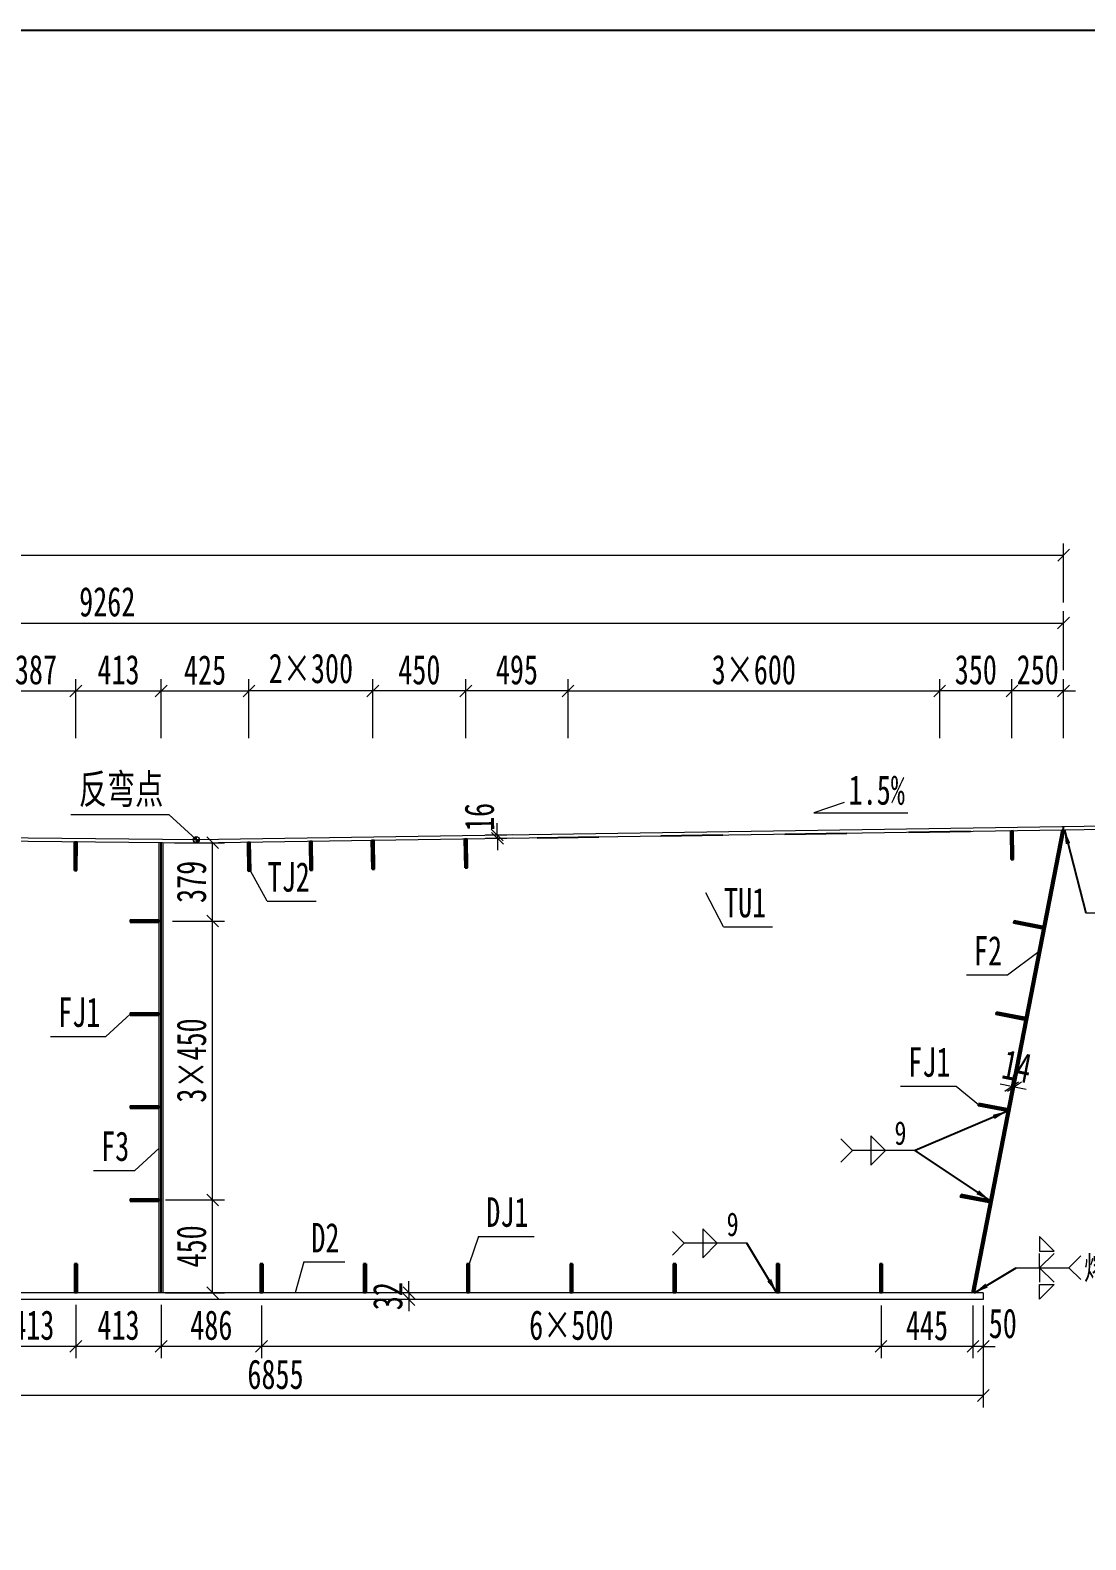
# Model space of a CAD drawing. Header units: millimetres. Extents: x 44597 to 300567, y -113054 to 73044.
# Drawn here: x 168887 to 173999, y -94783 to -87474 of the extents above; entities that cross this region are included whole.
import ezdxf
from ezdxf.enums import TextEntityAlignment as Align

# ---------------------------------------------------------------- set-up
doc = ezdxf.new("R2010")
doc.units = ezdxf.units.MM
doc.layers.get('Defpoints').update_dxf_attribs({"color": 8})
for name, color, linetype, lineweight in [('Dim', 4, 'Continuous', 15), ('文字', 7, 'Continuous', 15), ('细实线', 4, 'Continuous', 15), ('钢板粗线', 1, 'Continuous', 25), ('钢板细线', 6, 'Continuous', 15)]:
    doc.layers.add(name, color=color, linetype=linetype, lineweight=lineweight)
doc.layers.add('Text', color=4, linetype='Continuous')
doc.styles.add('111', font='', dxfattribs={"width": 0.7})
doc.styles.add('BM_Dim', font='', dxfattribs={"width": 0.85})
doc.styles.add('SMEDI', font='', dxfattribs={"width": 0.75})
doc.styles.get("Standard").update_dxf_attribs({"font": ''})
doc.styles.get('111').set_extended_font_data('仿宋_GB2312')
doc.styles.get('BM_Dim').set_extended_font_data('仿宋_GB2312')
doc.styles.get('SMEDI').set_extended_font_data('仿宋_GB2312')
doc.styles.get('Standard').set_extended_font_data('仿宋_GB2312')
doc.dimstyles.new('200', dxfattribs={"dimscale": 0, "dimtxt": 2.5, "dimasz": 1, "dimexe": 1, "dimexo": 1, "dimgap": 0.6, "dimtad": 1, "dimdec": 0, "dimdsep": 46, "dimtxsty": '111', "dimblk": 'OBLIQUE', "dimcen": 0, "dimclrd": 4, "dimclre": 4, "dimclrt": 4, "dimadec": 1, "dimazin": 2, "dimtfac": 1, "dimtdec": 0, "dimtix": 1, "dimtmove": 2, "dimatfit": 3, "dimfxl": 4, "dimfxlon": 1, "dimtolj": 1, "dimlwd": -1, "dimlwe": -1, "dimarcsym": 0})
doc.dimstyles.new('MSteel_1.0_1.0', dxfattribs={"dimtxt": 3, "dimasz": 1.2, "dimexe": 1, "dimexo": 1, "dimgap": 1, "dimtad": 3, "dimtoh": 1, "dimdec": 0, "dimzin": 0, "dimdsep": 46, "dimtxsty": 'Standard', "dimblk": 'ARCHTICK', "dimcen": 0.09, "dimclrd": 3, "dimclre": 3, "dimadec": 0, "dimazin": 0, "dimtfac": 1, "dimtdec": 4, "dimtofl": 0, "dimtmove": 0, "dimatfit": 3, "dimfxl": 1, "dimtolj": 1, "dimtzin": 0, "dimarcsym": 0})

# ---------------------------------------------------------------- blocks, each defined once
blk = doc.blocks.new('12-140加劲 无过焊孔')
at = {"layer": 'Defpoints'}
blk.add_line((38946.6, 32076.7), (38946.6, 32216.7), dxfattribs=at)
at = {"layer": '钢板粗线', "color": 7}
for p, q in [((38940.6, 32076.7), (38940.6, 32216.7)), ((38940.6, 32216.7), (38952.6, 32216.7)), ((38952.6, 32076.7), (38952.6, 32216.7)), ((38940.6, 32076.7), (38952.6, 32076.7))]:
    blk.add_line(p, q, dxfattribs=at)
blk = doc.blocks.new('14-160加劲 无过焊孔')
at = {"layer": 'Defpoints'}
blk.add_line((38609.4, 32076.7), (38609.4, 32216.7), dxfattribs=at)
at = {"layer": '钢板粗线', "color": 7}
for p, q in [((38603.4, 32076.7), (38603.4, 32216.7)), ((38603.4, 32216.7), (38615.4, 32216.7)), ((38615.4, 32076.7), (38615.4, 32216.7)), ((38603.4, 32076.7), (38615.4, 32076.7))]:
    blk.add_line(p, q, dxfattribs=at)
blk = doc.blocks.new('U型肋2')
at = {"layer": 'Defpoints'}
blk.add_line((89516.8, -40634.7), (89816.8, -40634.7), dxfattribs=at)
blk = doc.blocks.new('_Oblique')
at = {"color": 0, "linetype": 'ByBlock', "lineweight": -2}
blk.add_line((-0.5, -0.5), (0.5, 0.5), dxfattribs=at)
blk = doc.blocks.new('*D3170')
at = {"layer": 'Defpoints', "color": 0, "transparency": 16777216}
for p in [(173641.1, -90673), (173641.1, -91349.4), (173890.8, -91329.7)]:
    blk.add_point(p, dxfattribs=at)
at = {"layer": '细实线', "color": 4, "transparency": 16777216}
for p, q in [((173641.1, -90901.6), (173641.1, -90615.9)), ((173890.8, -90901.6), (173890.8, -90615.9)), ((173641.1, -90673), (173583.9, -90673)), ((173890.8, -90673), (173641.1, -90673)), ((173890.8, -90673), (173948, -90673))]:
    blk.add_line(p, q, dxfattribs=at)
at = {"layer": '细实线', "color": 4, "transparency": 16777216, "xscale": 57.14285714285715, "yscale": 57.14285714285715, "zscale": 57.14285714285715}
blk.add_blockref('_Oblique', (173641.1, -90673), dxfattribs=at)
at = {"layer": '细实线', "color": 4, "transparency": 16777216, "xscale": 57.14285714285715, "yscale": 57.14285714285715, "zscale": 57.14285714285715, "rotation": 180}
blk.add_blockref('_Oblique', (173890.8, -90673), dxfattribs=at)
at = {"layer": '细实线', "color": 4, "transparency": 16777216, "insert": (173765.9, -90570.8), "char_height": 142.86, "attachment_point": 5, "style": '111'}
blk.add_mtext('\\A1;250', dxfattribs=at)
blk = doc.blocks.new('*D3173')
at = {"layer": 'Defpoints', "color": 0, "transparency": 16777216}
for p in [(173291.1, -90673), (173291.1, -91181), (171491.2, -91381.7)]:
    blk.add_point(p, dxfattribs=at)
at = {"layer": '细实线', "color": 4, "transparency": 16777216}
for p, q in [((171491.2, -90901.6), (171491.2, -90615.9)), ((173291.1, -90901.6), (173291.1, -90615.9)), ((171491.2, -90673), (173291.1, -90673))]:
    blk.add_line(p, q, dxfattribs=at)
at = {"layer": '细实线', "color": 4, "transparency": 16777216, "xscale": 57.14285714285715, "yscale": 57.14285714285715, "zscale": 57.14285714285715, "rotation": 180}
blk.add_blockref('_Oblique', (171491.2, -90673), dxfattribs=at)
at = {"layer": '细实线', "color": 4, "transparency": 16777216, "xscale": 57.14285714285715, "yscale": 57.14285714285715, "zscale": 57.14285714285715}
blk.add_blockref('_Oblique', (173291.1, -90673), dxfattribs=at)
at = {"layer": '细实线', "color": 4, "transparency": 16777216, "insert": (172391.1, -90570.8), "char_height": 142.86, "attachment_point": 5, "style": '111'}
blk.add_mtext('\\A1;3×600', dxfattribs=at)
blk = doc.blocks.new('*D3175')
at = {"layer": 'Defpoints', "color": 0, "transparency": 16777216}
for p in [(173291.1, -90673), (173291.1, -91354.7), (173641.1, -91329.7)]:
    blk.add_point(p, dxfattribs=at)
at = {"layer": '细实线', "color": 4, "transparency": 16777216}
for p, q in [((173291.1, -90901.6), (173291.1, -90615.9)), ((173641.1, -90901.6), (173641.1, -90615.9)), ((173641.1, -90673), (173291.1, -90673))]:
    blk.add_line(p, q, dxfattribs=at)
at = {"layer": '细实线', "color": 4, "transparency": 16777216, "xscale": 57.14285714285715, "yscale": 57.14285714285715, "zscale": 57.14285714285715, "rotation": 180}
blk.add_blockref('_Oblique', (173291.1, -90673), dxfattribs=at)
at = {"layer": '细实线', "color": 4, "transparency": 16777216, "xscale": 57.14285714285715, "yscale": 57.14285714285715, "zscale": 57.14285714285715}
blk.add_blockref('_Oblique', (173641.1, -90673), dxfattribs=at)
at = {"layer": '细实线', "color": 4, "transparency": 16777216, "insert": (173466.1, -90570.8), "char_height": 142.86, "attachment_point": 5, "style": '111'}
blk.add_mtext('\\A1;350', dxfattribs=at)
blk = doc.blocks.new('*D3176')
at = {"layer": 'Defpoints', "color": 0, "transparency": 16777216}
for p in [(173891.1, -90015.6), (161716.6, -90430), (173891.1, -91329.7)]:
    blk.add_point(p, dxfattribs=at)
at = {"layer": '细实线', "color": 4, "transparency": 16777216}
for p, q in [((161716.6, -90244.2), (161716.6, -89958.5)), ((173891.1, -90244.2), (173891.1, -89958.5)), ((161716.6, -90015.6), (173891.1, -90015.6))]:
    blk.add_line(p, q, dxfattribs=at)
at = {"layer": '细实线', "color": 4, "transparency": 16777216, "xscale": 57.14285714285715, "yscale": 57.14285714285715, "zscale": 57.14285714285715, "rotation": 180}
blk.add_blockref('_Oblique', (161716.6, -90015.6), dxfattribs=at)
at = {"layer": '细实线', "color": 4, "transparency": 16777216, "xscale": 57.14285714285715, "yscale": 57.14285714285715, "zscale": 57.14285714285715}
blk.add_blockref('_Oblique', (173891.1, -90015.6), dxfattribs=at)
at = {"layer": '细实线', "color": 4, "transparency": 16777216, "insert": (167803.8, -89915), "char_height": 142.86, "attachment_point": 5, "style": '111'}
blk.add_mtext('\\A1;12174', dxfattribs=at)
blk = doc.blocks.new('*D3177')
at = {"layer": 'Defpoints', "color": 0, "transparency": 16777216}
for p in [(173891, -90344.3), (164628.8, -90713.6), (173891, -91329.7)]:
    blk.add_point(p, dxfattribs=at)
at = {"layer": '细实线', "color": 4, "transparency": 16777216}
for p, q in [((164628.8, -90572.9), (164628.8, -90287.2)), ((173891, -90572.9), (173891, -90287.2)), ((164628.8, -90344.3), (173891, -90344.3))]:
    blk.add_line(p, q, dxfattribs=at)
at = {"layer": '细实线', "color": 4, "transparency": 16777216, "xscale": 57.14285714285715, "yscale": 57.14285714285715, "zscale": 57.14285714285715, "rotation": 180}
blk.add_blockref('_Oblique', (164628.8, -90344.3), dxfattribs=at)
at = {"layer": '细实线', "color": 4, "transparency": 16777216, "xscale": 57.14285714285715, "yscale": 57.14285714285715, "zscale": 57.14285714285715}
blk.add_blockref('_Oblique', (173891, -90344.3), dxfattribs=at)
at = {"layer": '细实线', "color": 4, "transparency": 16777216, "insert": (169259.9, -90242.1), "char_height": 142.86, "attachment_point": 5, "style": '111'}
blk.add_mtext('\\A1;9262', dxfattribs=at)
blk = doc.blocks.new('*D3178')
at = {"layer": 'Defpoints', "color": 0, "transparency": 16777216}
for p in [(170721.1, -93619.2), (170861.1, -93587.2), (170861.1, -93619.2)]:
    blk.add_point(p, dxfattribs=at)
at = {"layer": '细实线', "color": 4, "transparency": 16777216}
for p, q in [((170721.1, -93587.2), (170721.1, -93530.1)), ((170804, -93587.2), (170663.9, -93587.2)), ((170804, -93619.2), (170663.9, -93619.2)), ((170721.1, -93587.2), (170721.1, -93619.2)), ((170721.1, -93619.2), (170721.1, -93676.3))]:
    blk.add_line(p, q, dxfattribs=at)
at = {"layer": '细实线', "color": 4, "transparency": 16777216, "xscale": 57.14285714285715, "yscale": 57.14285714285715, "zscale": 57.14285714285715}
for p, rotation in [((170721.1, -93587.2), 270), ((170721.1, -93619.2), 90)]:
    blk.add_blockref('_Oblique', p, dxfattribs=dict(at, rotation=rotation))
at = {"layer": '细实线', "color": 4, "transparency": 16777216, "insert": (170618.8, -93603.2), "char_height": 142.86, "attachment_point": 5, "rotation": 90, "style": '111'}
blk.add_mtext('\\A1;32', dxfattribs=at)
blk = doc.blocks.new('*D3179')
at = {"layer": 'Defpoints', "color": 0, "transparency": 16777216}
for p in [(173007.2, -93591.2), (173452.2, -93591.2), (173007.2, -93846.4)]:
    blk.add_point(p, dxfattribs=at)
at = {"layer": '细实线', "color": 4, "transparency": 16777216}
for p, q in [((173007.2, -93648.3), (173007.2, -93903.5)), ((173452.2, -93648.3), (173452.2, -93903.5)), ((173452.2, -93846.4), (173007.2, -93846.4))]:
    blk.add_line(p, q, dxfattribs=at)
at = {"layer": '细实线', "color": 4, "transparency": 16777216, "xscale": 57.14285714285715, "yscale": 57.14285714285715, "zscale": 57.14285714285715, "rotation": 180}
blk.add_blockref('_Oblique', (173007.2, -93846.4), dxfattribs=at)
at = {"layer": '细实线', "color": 4, "transparency": 16777216, "xscale": 57.14285714285715, "yscale": 57.14285714285715, "zscale": 57.14285714285715}
blk.add_blockref('_Oblique', (173452.2, -93846.4), dxfattribs=at)
at = {"layer": '细实线', "color": 4, "transparency": 16777216, "insert": (173229.7, -93745.7), "char_height": 142.86, "attachment_point": 5, "style": '111'}
blk.add_mtext('\\A1;445', dxfattribs=at)
blk = doc.blocks.new('*D3180')
at = {"layer": 'Defpoints', "color": 0, "transparency": 16777216}
for p in [(170007.2, -93591.2), (173007.2, -93591.2), (170007.2, -93846.4)]:
    blk.add_point(p, dxfattribs=at)
at = {"layer": '细实线', "color": 4, "transparency": 16777216}
for p, q in [((170007.2, -93648.3), (170007.2, -93903.5)), ((173007.2, -93648.3), (173007.2, -93903.5)), ((173007.2, -93846.4), (170007.2, -93846.4))]:
    blk.add_line(p, q, dxfattribs=at)
at = {"layer": '细实线', "color": 4, "transparency": 16777216, "xscale": 57.14285714285715, "yscale": 57.14285714285715, "zscale": 57.14285714285715, "rotation": 180}
blk.add_blockref('_Oblique', (170007.2, -93846.4), dxfattribs=at)
at = {"layer": '细实线', "color": 4, "transparency": 16777216, "xscale": 57.14285714285715, "yscale": 57.14285714285715, "zscale": 57.14285714285715}
blk.add_blockref('_Oblique', (173007.2, -93846.4), dxfattribs=at)
at = {"layer": '细实线', "color": 4, "transparency": 16777216, "insert": (171507.2, -93744.1), "char_height": 142.86, "attachment_point": 5, "style": '111'}
blk.add_mtext('\\A1;6×500', dxfattribs=at)
blk = doc.blocks.new('*D3181')
at = {"layer": 'Defpoints', "color": 0, "transparency": 16777216}
for p in [(169520.8, -93587.2), (170007.2, -93591.2), (169520.8, -93846.4)]:
    blk.add_point(p, dxfattribs=at)
at = {"layer": '细实线', "color": 4, "transparency": 16777216}
for p, q in [((169520.8, -93644.3), (169520.8, -93903.5)), ((170007.2, -93648.3), (170007.2, -93903.5)), ((170007.2, -93846.4), (169520.8, -93846.4))]:
    blk.add_line(p, q, dxfattribs=at)
at = {"layer": '细实线', "color": 4, "transparency": 16777216, "xscale": 57.14285714285715, "yscale": 57.14285714285715, "zscale": 57.14285714285715, "rotation": 180}
blk.add_blockref('_Oblique', (169520.8, -93846.4), dxfattribs=at)
at = {"layer": '细实线', "color": 4, "transparency": 16777216, "xscale": 57.14285714285715, "yscale": 57.14285714285715, "zscale": 57.14285714285715}
blk.add_blockref('_Oblique', (170007.2, -93846.4), dxfattribs=at)
at = {"layer": '细实线', "color": 4, "transparency": 16777216, "insert": (169764, -93744.1), "char_height": 142.86, "attachment_point": 5, "style": '111'}
blk.add_mtext('\\A1;486', dxfattribs=at)
blk = doc.blocks.new('*D3182')
at = {"layer": 'Defpoints', "color": 0, "transparency": 16777216}
for p in [(166646.9, -93450.8), (173502.2, -93825), (166646.9, -94084.2)]:
    blk.add_point(p, dxfattribs=at)
at = {"layer": '细实线', "color": 4, "transparency": 16777216}
for p, q in [((166646.9, -93855.6), (166646.9, -94141.4)), ((173502.2, -93882.2), (173502.2, -94141.4)), ((173502.2, -94084.2), (166646.9, -94084.2))]:
    blk.add_line(p, q, dxfattribs=at)
at = {"layer": '细实线', "color": 4, "transparency": 16777216, "xscale": 57.14285714285715, "yscale": 57.14285714285715, "zscale": 57.14285714285715, "rotation": 180}
blk.add_blockref('_Oblique', (166646.9, -94084.2), dxfattribs=at)
at = {"layer": '细实线', "color": 4, "transparency": 16777216, "xscale": 57.14285714285715, "yscale": 57.14285714285715, "zscale": 57.14285714285715}
blk.add_blockref('_Oblique', (173502.2, -94084.2), dxfattribs=at)
at = {"layer": '细实线', "color": 4, "transparency": 16777216, "insert": (170074.6, -93982), "char_height": 142.86, "attachment_point": 5, "style": '111'}
blk.add_mtext('\\A1;6855', dxfattribs=at)
blk = doc.blocks.new('*D3183')
at = {"layer": 'Defpoints', "color": 0, "transparency": 16777216}
for p in [(173452.2, -93591.2), (173502.2, -93591.2), (173452.2, -93846.4)]:
    blk.add_point(p, dxfattribs=at)
at = {"layer": '细实线', "color": 4, "transparency": 16777216}
for p, q in [((173452.2, -93648.3), (173452.2, -93903.5)), ((173502.2, -93648.3), (173502.2, -93903.5)), ((173452.2, -93846.4), (173395.1, -93846.4)), ((173502.2, -93846.4), (173452.2, -93846.4)), ((173502.2, -93846.4), (173559.4, -93846.4))]:
    blk.add_line(p, q, dxfattribs=at)
at = {"layer": '细实线', "color": 4, "transparency": 16777216, "xscale": 57.14285714285715, "yscale": 57.14285714285715, "zscale": 57.14285714285715}
blk.add_blockref('_Oblique', (173452.2, -93846.4), dxfattribs=at)
at = {"layer": '细实线', "color": 4, "transparency": 16777216, "xscale": 57.14285714285715, "yscale": 57.14285714285715, "zscale": 57.14285714285715, "rotation": 180}
blk.add_blockref('_Oblique', (173502.2, -93846.4), dxfattribs=at)
at = {"layer": '细实线', "color": 4, "transparency": 16777216, "insert": (173596.6, -93735.8), "char_height": 142.86, "attachment_point": 5, "style": '111'}
blk.add_mtext('\\A1;50', dxfattribs=at)
blk = doc.blocks.new('_ArchTick')
at = {"color": 0, "linetype": 'ByBlock', "const_width": 0.15}
blk.add_lwpolyline([(-0.5, -0.5), (0.5, 0.5)], dxfattribs=at)
blk = doc.blocks.new('全融透1')
at = {"layer": 'Dim'}
blk.add_line((0, 0), (4.48, 0), dxfattribs=at)
for points in [[(2, 2.65), (2, 1.41), (3.23, 1.41)], [(2, -2.65), (2, -1.41), (3.23, -1.41)]]:
    blk.add_lwpolyline(points, close=True, dxfattribs=at)
for points in [[(3.23, 1.21), (2, 0), (2, 1.21)], [(3.23, -1.21), (2, 0), (2, -1.21)], [(5.48, 1), (4.48, 0), (5.48, -1)]]:
    blk.add_lwpolyline(points, dxfattribs=at)
at = {"layer": 'Text', "style": 'SMEDI', "width": 0.75}
blk.add_text('熔透', height=2, dxfattribs=at).set_placement((5.77, 0), align=Align.MIDDLE_LEFT)
blk = doc.blocks.new('角焊缝1')
at = {"layer": 'Dim'}
blk.add_line((-3101.17, 370.22), (-3106.48, 370.22), dxfattribs=at)
blk.add_lwpolyline([(-3107.48, 369.22), (-3106.48, 370.22), (-3107.48, 371.22)], dxfattribs=at)
blk.add_lwpolyline([(-3104.91, 371.45), (-3104.91, 368.99), (-3103.68, 370.22)], close=True, dxfattribs=at)
blk = doc.blocks.new('*D3186')
at = {"layer": 'Defpoints', "color": 0, "transparency": 16777216}
for p in [(173653.2, -92590.3), (173633.7, -92617.2), (173647.4, -92619.9)]:
    blk.add_point(p, dxfattribs=at)
at = {"layer": '细实线', "color": 4, "transparency": 16777216}
for p, q in [((173639.4, -92587.6), (173583.3, -92576.7)), ((173639.4, -92587.6), (173650.3, -92531.5)), ((173639.4, -92587.6), (173653.2, -92590.3)), ((173653.2, -92590.3), (173664.1, -92534.2)), ((173653.2, -92590.3), (173709.2, -92601.2))]:
    blk.add_line(p, q, dxfattribs=at)
at = {"layer": '细实线', "color": 4, "transparency": 16777216, "xscale": 57.14285714285715, "yscale": 57.14285714285715, "zscale": 57.14285714285715}
for p, rotation in [((173639.4, -92587.6), 349.0000000000377), ((173653.2, -92590.3), 169.0000000000377)]:
    blk.add_blockref('_Oblique', p, dxfattribs=dict(at, rotation=rotation))
at = {"layer": '细实线', "color": 4, "transparency": 16777216, "insert": (173665.5, -92490.1), "char_height": 142.86, "attachment_point": 5, "rotation": 349, "style": '111'}
blk.add_mtext('\\A1;14', dxfattribs=at)
blk = doc.blocks.new('*D3187')
at = {"layer": 'Defpoints', "color": 0, "transparency": 16777216}
for p in [(170996.2, -90673), (170996.2, -91389), (171491.2, -91381.7)]:
    blk.add_point(p, dxfattribs=at)
at = {"layer": '细实线', "color": 4, "transparency": 16777216}
for p, q in [((170996.2, -90901.6), (170996.2, -90615.9)), ((171491.2, -90901.6), (171491.2, -90615.9)), ((171491.2, -90673), (170996.2, -90673))]:
    blk.add_line(p, q, dxfattribs=at)
at = {"layer": '细实线', "color": 4, "transparency": 16777216, "xscale": 57.14285714285715, "yscale": 57.14285714285715, "zscale": 57.14285714285715, "rotation": 180}
blk.add_blockref('_Oblique', (170996.2, -90673), dxfattribs=at)
at = {"layer": '细实线', "color": 4, "transparency": 16777216, "xscale": 57.14285714285715, "yscale": 57.14285714285715, "zscale": 57.14285714285715}
blk.add_blockref('_Oblique', (171491.2, -90673), dxfattribs=at)
at = {"layer": '细实线', "color": 4, "transparency": 16777216, "insert": (171243.7, -90570.8), "char_height": 142.86, "attachment_point": 5, "style": '111'}
blk.add_mtext('\\A1;495', dxfattribs=at)
blk = doc.blocks.new('*D3188')
at = {"layer": 'Defpoints', "color": 0, "transparency": 16777216}
for p in [(170546.2, -90673), (170546.2, -91395.8), (170996.2, -91381.7)]:
    blk.add_point(p, dxfattribs=at)
at = {"layer": '细实线', "color": 4, "transparency": 16777216}
for p, q in [((170546.2, -90901.6), (170546.2, -90615.9)), ((170996.2, -90901.6), (170996.2, -90615.9)), ((170996.2, -90673), (170546.2, -90673))]:
    blk.add_line(p, q, dxfattribs=at)
at = {"layer": '细实线', "color": 4, "transparency": 16777216, "xscale": 57.14285714285715, "yscale": 57.14285714285715, "zscale": 57.14285714285715, "rotation": 180}
blk.add_blockref('_Oblique', (170546.2, -90673), dxfattribs=at)
at = {"layer": '细实线', "color": 4, "transparency": 16777216, "xscale": 57.14285714285715, "yscale": 57.14285714285715, "zscale": 57.14285714285715}
blk.add_blockref('_Oblique', (170996.2, -90673), dxfattribs=at)
at = {"layer": '细实线', "color": 4, "transparency": 16777216, "insert": (170771.2, -90570.8), "char_height": 142.86, "attachment_point": 5, "style": '111'}
blk.add_mtext('\\A1;450', dxfattribs=at)
blk = doc.blocks.new('*D3189')
at = {"layer": 'Defpoints', "color": 0, "transparency": 16777216}
for p in [(169946.2, -90673), (169946.2, -91404.8), (170546.2, -91381.7)]:
    blk.add_point(p, dxfattribs=at)
at = {"layer": '细实线', "color": 4, "transparency": 16777216}
for p, q in [((169946.2, -90901.6), (169946.2, -90615.9)), ((170546.2, -90901.6), (170546.2, -90615.9)), ((170546.2, -90673), (169946.2, -90673))]:
    blk.add_line(p, q, dxfattribs=at)
at = {"layer": '细实线', "color": 4, "transparency": 16777216, "xscale": 57.14285714285715, "yscale": 57.14285714285715, "zscale": 57.14285714285715, "rotation": 180}
blk.add_blockref('_Oblique', (169946.2, -90673), dxfattribs=at)
at = {"layer": '细实线', "color": 4, "transparency": 16777216, "xscale": 57.14285714285715, "yscale": 57.14285714285715, "zscale": 57.14285714285715}
blk.add_blockref('_Oblique', (170546.2, -90673), dxfattribs=at)
at = {"layer": '细实线', "color": 4, "transparency": 16777216, "insert": (170246.2, -90564.9), "char_height": 142.86, "attachment_point": 5, "style": '111'}
blk.add_mtext('\\A1;2×300', dxfattribs=at)
blk = doc.blocks.new('...')
at = {"layer": '细实线'}
h = blk.add_hatch(color=256, dxfattribs=at)
h.dxf.hatch_style = 1
h.paths.add_polyline_path([(-15.3, 0, -0.414214), (0, 15.3), (0, 0)])
h.paths.add_polyline_path([(0, -15.3), (0, 0), (15.3, 0, -0.414214)])
for p, q in [((0, 15.3), (0, -15.3)), ((-15.3, 0), (15.3, 0))]:
    blk.add_line(p, q, dxfattribs=at)
blk.add_circle((0, 0), 15.3, dxfattribs=at)
blk = doc.blocks.new('*D3191')
at = {"layer": 'Defpoints', "color": 0, "transparency": 16777216}
for p in [(171149, -91386.8), (171280.1, -91368.9), (171280.3, -91384.9)]:
    blk.add_point(p, dxfattribs=at)
at = {"layer": '细实线', "color": 4, "transparency": 16777216}
for p, q in [((171148.7, -91370.8), (171147.9, -91313.7)), ((171222.9, -91369.7), (171091.6, -91371.7)), ((171223.2, -91385.7), (171091.9, -91387.7)), ((171148.7, -91370.8), (171149, -91386.8)), ((171149, -91386.8), (171149.8, -91444))]:
    blk.add_line(p, q, dxfattribs=at)
at = {"layer": '细实线', "color": 4, "transparency": 16777216, "xscale": 57.14285714285715, "yscale": 57.14285714285715, "zscale": 57.14285714285715}
for p, rotation in [((171148.7, -91370.8), 270.8593722436541), ((171149, -91386.8), 90.85937224365405)]:
    blk.add_blockref('_Oblique', p, dxfattribs=dict(at, rotation=rotation))
at = {"layer": '细实线', "color": 4, "transparency": 16777216, "insert": (171062.7, -91283.3), "char_height": 142.86, "attachment_point": 5, "rotation": 90.85937, "style": '111'}
blk.add_mtext('\\A1;16', dxfattribs=at)
blk = doc.blocks.new('*D3195')
at = {"layer": 'Defpoints', "color": 0, "transparency": 16777216}
for p in [(169495.5, -93137.2), (169770.3, -93137.2), (169459.1, -93587.2)]:
    blk.add_point(p, dxfattribs=at)
at = {"layer": '细实线', "color": 4, "transparency": 16777216}
for p, q in [((169552.7, -93137.2), (169827.5, -93137.2)), ((169770.3, -93587.2), (169770.3, -93137.2)), ((169541.8, -93587.2), (169827.5, -93587.2))]:
    blk.add_line(p, q, dxfattribs=at)
at = {"layer": '细实线', "color": 4, "transparency": 16777216, "xscale": 57.14285714285715, "yscale": 57.14285714285715, "zscale": 57.14285714285715}
for p, rotation in [((169770.3, -93137.2), 90), ((169770.3, -93587.2), 270)]:
    blk.add_blockref('_Oblique', p, dxfattribs=dict(at, rotation=rotation))
at = {"layer": '细实线', "color": 4, "transparency": 16777216, "insert": (169668.1, -93362.2), "char_height": 142.86, "attachment_point": 5, "rotation": 90, "style": '111'}
blk.add_mtext('\\A1;450', dxfattribs=at)
blk = doc.blocks.new('*D3196')
at = {"layer": 'Defpoints', "color": 0, "transparency": 16777216}
for p in [(169518.1, -91787.2), (169770.3, -91787.2), (169459.1, -93137.2)]:
    blk.add_point(p, dxfattribs=at)
at = {"layer": '细实线', "color": 4, "transparency": 16777216}
for p, q in [((169575.2, -91787.2), (169827.5, -91787.2)), ((169770.3, -93137.2), (169770.3, -91787.2)), ((169541.8, -93137.2), (169827.5, -93137.2))]:
    blk.add_line(p, q, dxfattribs=at)
at = {"layer": '细实线', "color": 4, "transparency": 16777216, "xscale": 57.14285714285715, "yscale": 57.14285714285715, "zscale": 57.14285714285715}
for p, rotation in [((169770.3, -91787.2), 90), ((169770.3, -93137.2), 270)]:
    blk.add_blockref('_Oblique', p, dxfattribs=dict(at, rotation=rotation))
at = {"layer": '细实线', "color": 4, "transparency": 16777216, "insert": (169668.1, -92462.2), "char_height": 142.86, "attachment_point": 5, "rotation": 90, "style": '111'}
blk.add_mtext('\\A1;3×450', dxfattribs=at)
blk = doc.blocks.new('*D3197')
at = {"layer": 'Defpoints', "color": 0, "transparency": 16777216}
for p in [(169528.1, -91407.8), (169770.3, -91407.8), (169518.1, -91787.2)]:
    blk.add_point(p, dxfattribs=at)
at = {"layer": '细实线', "color": 4, "transparency": 16777216}
for p, q in [((169585.2, -91407.8), (169827.5, -91407.8)), ((169770.3, -91787.2), (169770.3, -91407.8)), ((169575.2, -91787.2), (169827.5, -91787.2))]:
    blk.add_line(p, q, dxfattribs=at)
at = {"layer": '细实线', "color": 4, "transparency": 16777216, "xscale": 57.14285714285715, "yscale": 57.14285714285715, "zscale": 57.14285714285715}
for p, rotation in [((169770.3, -91407.8), 90), ((169770.3, -91787.2), 270)]:
    blk.add_blockref('_Oblique', p, dxfattribs=dict(at, rotation=rotation))
at = {"layer": '细实线', "color": 4, "transparency": 16777216, "insert": (169668.1, -91597.5), "char_height": 142.86, "attachment_point": 5, "rotation": 90, "style": '111'}
blk.add_mtext('\\A1;379', dxfattribs=at)
blk = doc.blocks.new('*D3208')
at = {"layer": 'Defpoints', "color": 0, "transparency": 16777216}
for p in [(169107.9, -90673), (168721.3, -91399), (169107.9, -91402.9)]:
    blk.add_point(p, dxfattribs=at)
at = {"layer": '细实线', "color": 4, "transparency": 16777216}
for p, q in [((168721.3, -90901.6), (168721.3, -90615.9)), ((169107.9, -90901.6), (169107.9, -90615.9)), ((168721.3, -90673), (169107.9, -90673))]:
    blk.add_line(p, q, dxfattribs=at)
at = {"layer": '细实线', "color": 4, "transparency": 16777216, "xscale": 57.14285714285715, "yscale": 57.14285714285715, "zscale": 57.14285714285715, "rotation": 180}
blk.add_blockref('_Oblique', (168721.3, -90673), dxfattribs=at)
at = {"layer": '细实线', "color": 4, "transparency": 16777216, "xscale": 57.14285714285715, "yscale": 57.14285714285715, "zscale": 57.14285714285715}
blk.add_blockref('_Oblique', (169107.9, -90673), dxfattribs=at)
at = {"layer": '细实线', "color": 4, "transparency": 16777216, "insert": (168914.6, -90570.8), "char_height": 142.86, "attachment_point": 5, "style": '111'}
blk.add_mtext('\\A1;387', dxfattribs=at)
blk = doc.blocks.new('*D3209')
at = {"layer": 'Defpoints', "color": 0, "transparency": 16777216}
for p in [(169520.8, -90673), (169107.9, -91399), (169520.8, -91410.5)]:
    blk.add_point(p, dxfattribs=at)
at = {"layer": '细实线', "color": 4, "transparency": 16777216}
for p, q in [((169107.9, -90901.6), (169107.9, -90615.9)), ((169520.8, -90901.6), (169520.8, -90615.9)), ((169107.9, -90673), (169520.8, -90673))]:
    blk.add_line(p, q, dxfattribs=at)
at = {"layer": '细实线', "color": 4, "transparency": 16777216, "xscale": 57.14285714285715, "yscale": 57.14285714285715, "zscale": 57.14285714285715, "rotation": 180}
blk.add_blockref('_Oblique', (169107.9, -90673), dxfattribs=at)
at = {"layer": '细实线', "color": 4, "transparency": 16777216, "xscale": 57.14285714285715, "yscale": 57.14285714285715, "zscale": 57.14285714285715}
blk.add_blockref('_Oblique', (169520.8, -90673), dxfattribs=at)
at = {"layer": '细实线', "color": 4, "transparency": 16777216, "insert": (169314.4, -90570.8), "char_height": 142.86, "attachment_point": 5, "style": '111'}
blk.add_mtext('\\A1;413', dxfattribs=at)
blk = doc.blocks.new('*D3210')
at = {"layer": 'Defpoints', "color": 0, "transparency": 16777216}
for p in [(169946.2, -90673), (169520.8, -91410.5), (169946.2, -91404.8)]:
    blk.add_point(p, dxfattribs=at)
at = {"layer": '细实线', "color": 4, "transparency": 16777216}
for p, q in [((169520.8, -90901.6), (169520.8, -90615.9)), ((169946.2, -90901.6), (169946.2, -90615.9)), ((169520.8, -90673), (169946.2, -90673))]:
    blk.add_line(p, q, dxfattribs=at)
at = {"layer": '细实线', "color": 4, "transparency": 16777216, "xscale": 57.14285714285715, "yscale": 57.14285714285715, "zscale": 57.14285714285715, "rotation": 180}
blk.add_blockref('_Oblique', (169520.8, -90673), dxfattribs=at)
at = {"layer": '细实线', "color": 4, "transparency": 16777216, "xscale": 57.14285714285715, "yscale": 57.14285714285715, "zscale": 57.14285714285715}
blk.add_blockref('_Oblique', (169946.2, -90673), dxfattribs=at)
at = {"layer": '细实线', "color": 4, "transparency": 16777216, "insert": (169733.5, -90572.3), "char_height": 142.86, "attachment_point": 5, "style": '111'}
blk.add_mtext('\\A1;425', dxfattribs=at)
blk = doc.blocks.new('*D3211')
at = {"layer": 'Defpoints', "color": 0, "transparency": 16777216}
for p in [(169107.9, -93587.2), (169520.8, -93591.2), (169107.9, -93846.4)]:
    blk.add_point(p, dxfattribs=at)
at = {"layer": '细实线', "color": 4, "transparency": 16777216}
for p, q in [((169107.9, -93644.3), (169107.9, -93903.5)), ((169520.8, -93648.3), (169520.8, -93903.5)), ((169520.8, -93846.4), (169107.9, -93846.4))]:
    blk.add_line(p, q, dxfattribs=at)
at = {"layer": '细实线', "color": 4, "transparency": 16777216, "xscale": 57.14285714285715, "yscale": 57.14285714285715, "zscale": 57.14285714285715, "rotation": 180}
blk.add_blockref('_Oblique', (169107.9, -93846.4), dxfattribs=at)
at = {"layer": '细实线', "color": 4, "transparency": 16777216, "xscale": 57.14285714285715, "yscale": 57.14285714285715, "zscale": 57.14285714285715}
blk.add_blockref('_Oblique', (169520.8, -93846.4), dxfattribs=at)
at = {"layer": '细实线', "color": 4, "transparency": 16777216, "insert": (169314.4, -93744.1), "char_height": 142.86, "attachment_point": 5, "style": '111'}
blk.add_mtext('\\A1;413', dxfattribs=at)
blk = doc.blocks.new('*D3212')
at = {"layer": 'Defpoints', "color": 0, "transparency": 16777216}
for p in [(168695.1, -93587.2), (169107.9, -93591.2), (168695.1, -93846.4)]:
    blk.add_point(p, dxfattribs=at)
at = {"layer": '细实线', "color": 4, "transparency": 16777216}
for p, q in [((168695.1, -93644.3), (168695.1, -93903.5)), ((169107.9, -93648.3), (169107.9, -93903.5)), ((169107.9, -93846.4), (168695.1, -93846.4))]:
    blk.add_line(p, q, dxfattribs=at)
at = {"layer": '细实线', "color": 4, "transparency": 16777216, "xscale": 57.14285714285715, "yscale": 57.14285714285715, "zscale": 57.14285714285715, "rotation": 180}
blk.add_blockref('_Oblique', (168695.1, -93846.4), dxfattribs=at)
at = {"layer": '细实线', "color": 4, "transparency": 16777216, "xscale": 57.14285714285715, "yscale": 57.14285714285715, "zscale": 57.14285714285715}
blk.add_blockref('_Oblique', (169107.9, -93846.4), dxfattribs=at)
at = {"layer": '细实线', "color": 4, "transparency": 16777216, "insert": (168901.5, -93744.1), "char_height": 142.86, "attachment_point": 5, "style": '111'}
blk.add_mtext('\\A1;413', dxfattribs=at)

msp = doc.modelspace()

# ---------------------------------------------------------------- linework, layer by layer
at = {"layer": 'Defpoints'}
for p, q in [((173891.1, -91329.7), (173452.2, -93587.2)), ((169520.8, -93587.2), (169520.8, -91407))]:
    msp.add_line(p, q, dxfattribs=at)
msp.add_lwpolyline([(157566.6, -87474.1), (179566.6, -87474.1), (179566.6, -102091.3), (157566.6, -102091.3)], close=True, dxfattribs=at)
at = {"layer": '细实线'}
for p, q in [((169083.7, -91271.5), (169558.4, -91271.5)), ((169558.4, -91271.5), (169691.1, -91392.7)), ((172828.8, -91213.3), (172681.5, -91263.1)), ((172681.5, -91263.1), (173136.2, -91263.1)), ((170033.9, -91690.7), (169953.4, -91544)), ((170033.9, -91690.7), (170271.8, -91690.7)), ((172243.9, -91815), (172158.5, -91650.4)), ((172243.9, -91815), (172481.8, -91815)), ((173619.7, -92048.1), (173765.7, -91937.9)), ((173420.2, -92048.1), (173619.7, -92048.1)), ((169253.1, -92345.5), (169370.8, -92237.2)), ((168984.3, -92345.5), (169253.1, -92345.5)), ((173101.4, -92586.9), (173370.2, -92586.9)), ((173370.2, -92586.9), (173479.7, -92675.7)), ((169393.1, -92994.4), (169510.8, -92886.1)), ((169193.5, -92994.4), (169393.1, -92994.4)), ((171057.8, -93313.5), (171013.2, -93447.2)), ((171057.8, -93313.5), (171326.6, -93313.5)), ((170211.4, -93437.4), (170169.7, -93587.2)), ((170211.4, -93437.4), (170410.9, -93437.4))]:
    msp.add_line(p, q, dxfattribs=at)
at = {"layer": '钢板细线'}
for p, q in [((173880.8, -91345.8), (173445.1, -93587.2)), ((173895.1, -91345.6), (173459.4, -93587.2)), ((173502.2, -93587.2), (166646.9, -93587.2)), ((173502.2, -93619.2), (166646.9, -93619.2)), ((173502.2, -93587.2), (173502.2, -93619.2))]:
    msp.add_line(p, q, dxfattribs=at)
at = {"layer": '钢板细线', "color": 3}
for p, q in [((169510.8, -93587.2), (169510.8, -91406.9)), ((169530.8, -93587.2), (169530.8, -91407.1))]:
    msp.add_line(p, q, dxfattribs=at)
at = {"layer": '钢板细线'}
for points in [[(161716.6, -91312.8), (169691.1, -91392.7), (174529.1, -91320.1)], [(161716.6, -91328.8), (169691.1, -91408.7), (174529.1, -91336.1)]]:
    msp.add_lwpolyline(points, dxfattribs=at)

# ---------------------------------------------------------------- block references
at = {"layer": '细实线'}
for p, rotation in [((129840.8, -123228), 359.4262908401089), ((131487.3, -124202), 0.8593722439355104), ((131787.3, -124197.5), 0.8593722439355104), ((132087.3, -124193), 0.8593722439355104), ((132537.3, -124186.3), 0.8593722439355104)]:
    msp.add_blockref('12-140加劲 无过焊孔', p, dxfattribs=dict(at, rotation=rotation))
msp.add_blockref('...', (169691.1, -91392.7), dxfattribs=at)
at = {"layer": '细实线', "color": 8, "xscale": 57.1428571428572, "yscale": 57.1428571428572, "zscale": 57.1428571428572}
for name, p in [('全融透1', (173998.8, -91746.9)), ('角焊缝1', (350381.9, -114053.4)), ('角焊缝1', (349567, -114502.3)), ('全融透1', (173660.7, -93465.5))]:
    msp.add_blockref(name, p, dxfattribs=at)
at = {"layer": '钢板细线'}
for name, p, rotation in [('U型肋2', (83024.9, -52069.4), 0.8593722436446946), ('12-140加劲 无过焊孔', (135182.1, -124146.7), 0.8593722439355104), ('U型肋2', (81225, -52096.4), 0.8593722436446946), ('U型肋2', (81824.9, -52087.4), 0.8593722436446946), ('U型肋2', (82424.9, -52078.4), 0.8593722436446946), ('14-160加劲 无过焊孔', (137294.1, -53177.8), 269.9999999999865), ('14-160加劲 无过焊孔', (197909.2, -135839.4), 78.99999835263293), ('14-160加劲 无过焊孔', (137294.1, -53627.8), 269.9999999999865), ('14-160加劲 无过焊孔', (197823.3, -136281.2), 78.99999835263293), ('14-160加劲 无过焊孔', (197737.5, -136722.9), 78.99999835263293), ('14-160加劲 无过焊孔', (137294.1, -54077.8), 269.9999999999865), ('14-160加劲 无过焊孔', (137294.1, -54527.8), 269.9999999999865), ('14-160加劲 无过焊孔', (197651.6, -137164.6), 78.99999835263293), ('12-140加劲 无过焊孔', (208054.5, -61370.5), 180.000000000002), ('12-140加劲 无过焊孔', (208953.8, -61370.5), 180.000000000002), ('12-140加劲 无过焊孔', (209453.8, -61370.5), 180.000000000002), ('12-140加劲 无过焊孔', (209953.8, -61370.5), 180.000000000002), ('12-140加劲 无过焊孔', (210453.8, -61370.5), 180.0000000000021), ('12-140加劲 无过焊孔', (210953.8, -61370.5), 180.000000000002), ('12-140加劲 无过焊孔', (211453.8, -61370.5), 180.000000000002), ('12-140加劲 无过焊孔', (211953.8, -61370.5), 180.000000000002)]:
    msp.add_blockref(name, p, dxfattribs=dict(at, rotation=rotation))

# ---------------------------------------------------------------- texts
at = {"layer": 'Text', "style": 'SMEDI', "width": 0.75}
for p in [(173071.9, -92813.1), (172259.2, -93254.7)]:
    msp.add_text('9', height=114.3, dxfattribs=at).set_placement(p, align=Align.MIDDLE_LEFT)
at = {"layer": '文字', "style": 'BM_Dim', "width": 0.7}
for s, p in [('反弯点', (169327, -91262.4)), ('1.5%', (172986.3, -91266.6)), ('TJ2', (170138.8, -91687.7)), ('TU1', (172348.8, -91812)), ('F2', (173525.1, -92045.1)), ('FJ1', (169123.8, -92342.5)), ('FJ1', (173240.9, -92583.8)), ('F3', (169298.4, -92991.3)), ('DJ1', (171197.3, -93310.4)), ('D2', (170316.3, -93434.4))]:
    msp.add_text(s, height=142.86, dxfattribs=at).set_placement(p, align=Align.BOTTOM_CENTER)

# ---------------------------------------------------------------- dimensions: what is measured, and where the dimension line sits
at = {"layer": '细实线'}
for base, p1, p2, override, picture, middle in [((173891.0531, -90015.647), (161716.5956, -90430.0489), (173891.0531, -91329.6914), {"dimscale": 57.142857, "dimtxsty": '111', "dimblk": 'Oblique'}, '*D3176', (167803.8243, -89914.952)), ((173891, -90344.3), (164628.8, -90713.6), (173891, -91329.7), {"dimscale": 57.142857, "dimtxsty": '111', "dimblk": 'Oblique'}, '*D3177', (169259.9, -90242.1)), ((169107.9, -90673), (168721.3, -91399), (169107.9, -91402.9), {"dimscale": 57.142857, "dimblk": 'Oblique'}, '*D3208', (168914.6, -90570.8)), ((169520.8, -90673), (169107.9, -91399), (169520.8, -91410.5), {"dimscale": 57.142857, "dimblk": 'Oblique'}, '*D3209', (169314.4, -90570.8)), ((169946.2, -90673), (169520.8, -91410.5), (169946.2, -91404.8), {"dimscale": 57.142857, "dimblk": 'Oblique'}, '*D3210', (169733.5, -90572.3)), ((170546.2, -90673), (170996.2, -91381.7), (170546.2, -91395.8), {"dimscale": 57.142857, "dimtxsty": '111', "dimblk": 'Oblique'}, '*D3188', (170771.2, -90570.8)), ((170996.2, -90673), (171491.2, -91381.7), (170996.2, -91389), {"dimscale": 57.142857, "dimblk": 'Oblique'}, '*D3187', (171243.7, -90570.8)), ((173291.1, -90673), (173641.1, -91329.7), (173291.1, -91354.7), {"dimscale": 57.142857, "dimblk": 'Oblique'}, '*D3175', (173466.1, -90570.8)), ((173641.1, -90673), (173890.8, -91329.7), (173641.1, -91349.4), {"dimscale": 57.142857, "dimblk": 'Oblique'}, '*D3170', (173765.9, -90570.8)), ((166646.9, -94084.2), (173502.2, -93825), (166646.9, -93450.8), {"dimscale": 57.142857, "dimtxsty": '111', "dimblk": 'Oblique'}, '*D3182', (170074.6, -93982)), ((168695.1, -93846.4), (169107.9, -93591.2), (168695.1, -93587.2), {"dimscale": 57.142857, "dimblk": 'Oblique'}, '*D3212', (168901.5, -93744.1)), ((169107.9, -93846.4), (169520.8, -93591.2), (169107.9, -93587.2), {"dimscale": 57.142857, "dimblk": 'Oblique'}, '*D3211', (169314.4, -93744.1)), ((169520.8, -93846.4), (170007.2, -93591.2), (169520.8, -93587.2), {"dimscale": 57.142857, "dimblk": 'Oblique'}, '*D3181', (169764, -93744.1)), ((173007.2, -93846.4), (173452.2, -93591.2), (173007.2, -93591.2), {"dimscale": 57.142857, "dimblk": 'Oblique'}, '*D3179', (173229.7, -93745.7))]:
    dim = msp.add_linear_dim(base=base, p1=p1, p2=p2, dimstyle='200', override=override, dxfattribs=at)
    dim.commit()
    dim.dimension.update_dxf_attribs({"geometry": picture, "text_midpoint": middle})
dim = msp.add_linear_dim(base=(169946.2, -90673), p1=(170546.2, -91381.7), p2=(169946.2, -91404.8), text='2×300', dimstyle='200', override={"dimscale": 57.142857, "dimtxsty": '111', "dimblk": 'Oblique'}, dxfattribs=at)
dim.commit()
dim.dimension.update_dxf_attribs({"geometry": '*D3189', "text_midpoint": (170246.2, -90564.9), "dimtype": 160})
for base, p1, p2, text, picture, middle in [((173291.1, -90673), (171491.2, -91381.7), (173291.1, -91181), '3×600', '*D3173', (172391.1, -90570.8)), ((170007.2, -93846.4), (173007.2, -93591.2), (170007.2, -93591.2), '6×500', '*D3180', (171507.2, -93744.1))]:
    dim = msp.add_linear_dim(base=base, p1=p1, p2=p2, text=text, dimstyle='200', override={"dimscale": 57.142857, "dimtxsty": '111', "dimblk": 'Oblique'}, dxfattribs=at)
    dim.commit()
    dim.dimension.update_dxf_attribs({"geometry": picture, "text_midpoint": middle})
dim = msp.add_linear_dim(base=(171149, -91386.8), p1=(171280.1, -91368.9), p2=(171280.3, -91384.9), angle=270.85937, dimstyle='200', override={"dimscale": 57.142857, "dimblk": 'Oblique'}, dxfattribs=at)
dim.commit()
dim.dimension.update_dxf_attribs({"geometry": '*D3191', "text_midpoint": (171062.7, -91283.3), "dimtype": 161})
for base, p1, p2, picture, middle in [((169770.3, -91407.8), (169518.1, -91787.2), (169528.1, -91407.8), '*D3197', (169668.1, -91597.5)), ((169770.3, -93137.2), (169459.1, -93587.2), (169495.5, -93137.2), '*D3195', (169668.1, -93362.2))]:
    dim = msp.add_linear_dim(base=base, p1=p1, p2=p2, angle=90, dimstyle='200', override={"dimscale": 57.142857, "dimblk": 'Oblique'}, dxfattribs=at)
    dim.commit()
    dim.dimension.update_dxf_attribs({"geometry": picture, "text_midpoint": middle})
dim = msp.add_linear_dim(base=(169770.3, -91787.2), p1=(169459.1, -93137.2), p2=(169518.1, -91787.2), angle=90, text='3×450', dimstyle='200', override={"dimscale": 57.142857, "dimtxsty": '111', "dimblk": 'Oblique'}, dxfattribs=at)
dim.commit()
dim.dimension.update_dxf_attribs({"geometry": '*D3196', "text_midpoint": (169668.1, -92462.2)})
for p1, p2, distance, picture, middle in [((173633.7, -92617.2), (173647.4, -92619.9), 30.2, '*D3186', (173665.5, -92490.1)), ((170861.1, -93587.2), (170861.1, -93619.2), -140, '*D3178', (170618.8, -93603.2))]:
    dim = msp.add_aligned_dim(p1=p1, p2=p2, distance=distance, dimstyle='200', override={"dimscale": 57.142857, "dimblk": 'Oblique'}, dxfattribs=at)
    dim.commit()
    dim.dimension.update_dxf_attribs({"geometry": picture, "text_midpoint": middle})
dim = msp.add_linear_dim(base=(173452.2, -93846.4), p1=(173502.2, -93591.2), p2=(173452.2, -93591.2), dimstyle='200', override={"dimscale": 57.142857, "dimblk": 'Oblique'}, dxfattribs=at)
dim.commit()
dim.dimension.update_dxf_attribs({"geometry": '*D3183', "text_midpoint": (173596.6, -93735.8), "dimtype": 160})

# ---------------------------------------------------------------- leaders
at = {"layer": 'Dim'}
for points in [[(173895.1, -91345.6), (173998.8, -91746.9)], [(173616, -92708.3), (173171.9, -92897.8)], [(173532.4, -93138.2), (173171.9, -92897.8)], [(172501.2, -93584.6), (172357, -93346.6)], [(173459.4, -93587.2), (173660.7, -93465.5)]]:
    msp.add_leader(points, dimstyle='MSteel_1.0_1.0', override={"dimscale": 57.142857, "dimclrd": 256}, dxfattribs=at)

doc.saveas('drawing.dxf')
